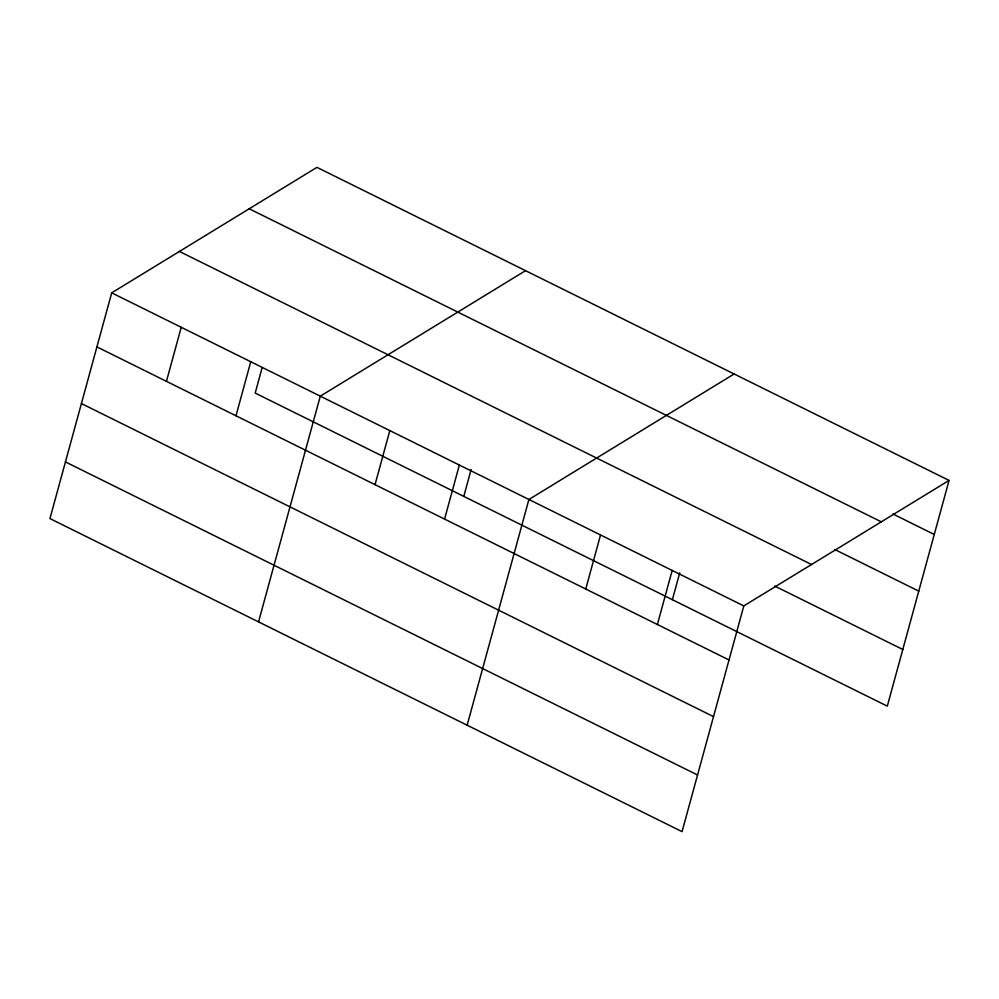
<?xml version="1.0" encoding="UTF-8"?>
<svg xmlns="http://www.w3.org/2000/svg" width="999" height="999" viewBox="0 0 999 999"><rect width="100%" height="100%" fill="white"/><g stroke="black" fill="none" stroke-linecap="round" stroke-linejoin="round"><path stroke-width="1.5" d="M111.701 292.857L49.95 518.581L682.055 831.643L743.805 605.918L949.05 480.419L316.945 167.357L111.701 292.857L743.805 605.918M166.446 381.343L181.231 327.297M235.976 415.784L250.761 361.738M262.125 367.732L255.195 393.082L887.299 706.143L949.05 480.419M258.541 621.89L320.292 396.166L525.536 270.667M375.037 484.652L389.822 430.606M444.58 519.093L459.365 465.047M463.786 496.391L471.128 469.555M467.145 725.199L528.896 499.488L734.128 373.976M585.751 589.01L600.536 534.964M657.392 624.487L672.177 570.441M672.377 599.7L679.72 572.864M892.931 513.998L934.265 534.465M249.213 208.779L881.318 521.84M834.727 549.5L918.768 591.121M179.433 251.448L811.538 564.51M774.675 586.038L902.796 649.487M96.915 346.903L729.02 659.977M81.419 403.559L713.523 716.62M65.447 461.925L697.564 774.987"/></g></svg>
